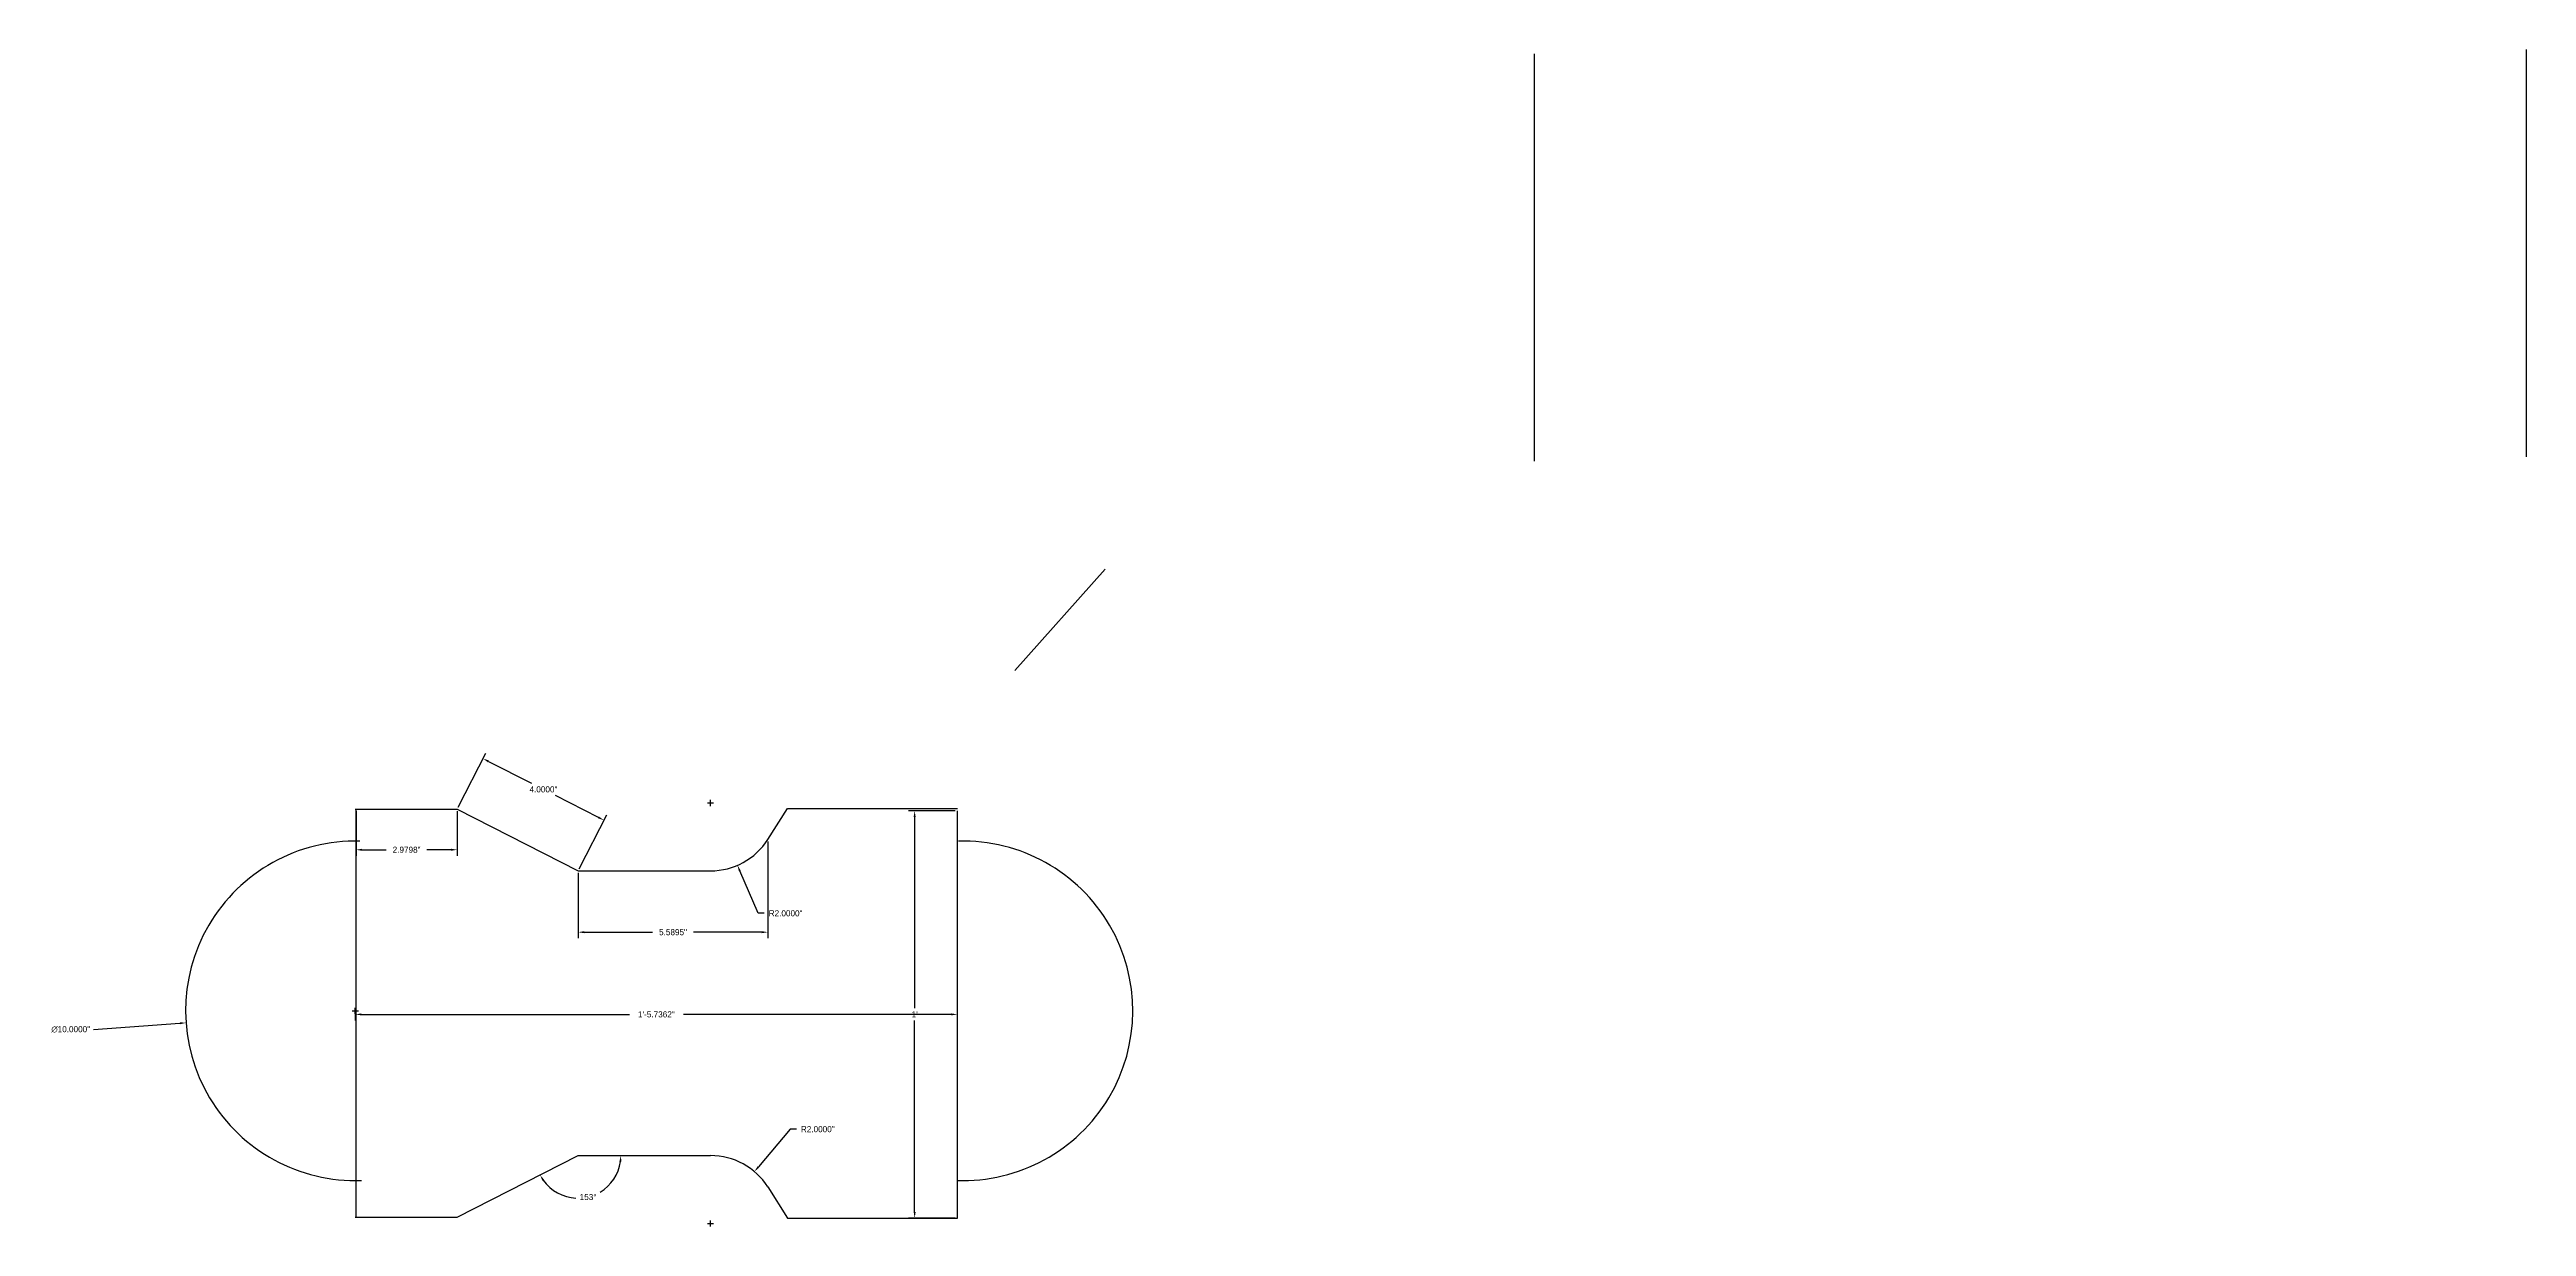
# Model space of a CAD drawing. Header units: inches. Extents: x 19.5 to 92.4, y 14.9 to 49.6.
import ezdxf

# ---------------------------------------------------------------- set-up
doc = ezdxf.new("R2010")
doc.units = ezdxf.units.IN
doc.header["$MEASUREMENT"] = 0
doc.dimstyles.get("Standard").update_dxf_attribs({"dimtxt": 0.18, "dimasz": 0.18, "dimexe": 0.18, "dimexo": 0.0625, "dimgap": 0.09, "dimtad": 0, "dimtih": 1, "dimtoh": 1, "dimdec": 4, "dimzin": 0, "dimdsep": 46, "dimlunit": 3, "dimtxsty": 'Standard', "dimcen": 0.09, "dimadec": 0, "dimazin": 0, "dimtfac": 1, "dimtdec": 4, "dimtofl": 0, "dimtmove": 0, "dimatfit": 3, "dimfxl": 1, "dimtolj": 1, "dimtzin": 0, "dimarcsym": 0})

# ---------------------------------------------------------------- blocks, each defined once
blk = doc.blocks.new('*D3')
at = {"color": 0, "lineweight": -2}
for p, q in [((28.387, 21.283), (28.567, 21.283)), ((28.477, 21.193), (28.477, 21.373)), ((20.768, 20.737), (23.31, 20.917))]:
    blk.add_line(p, q, dxfattribs=at)
at = {"color": 0}
blk.add_solid([(23.308, 20.947), (23.312, 20.887), (23.489, 20.93)], dxfattribs=at)
at = {"layer": 'Defpoints', "color": 0}
for p in [(33.464, 21.637), (23.489, 20.93)]:
    blk.add_point(p, dxfattribs=at)
at = {"color": 0, "insert": (20.093, 20.737), "char_height": 0.18, "attachment_point": 5}
blk.add_mtext('\\A1;∅10.0000"', dxfattribs=at)
blk = doc.blocks.new('*D5')
at = {"color": 0, "lineweight": -2}
for p, q in [((31.505, 27.28), (32.318, 28.876)), ((32.397, 28.634), (33.666, 27.988)), ((35.64, 26.981), (34.372, 27.628)), ((35.069, 25.464), (35.883, 27.06))]:
    blk.add_line(p, q, dxfattribs=at)
at = {"color": 0}
for points in [[(32.411, 28.661), (32.384, 28.607), (32.237, 28.716)], [(35.654, 27.008), (35.627, 26.955), (35.801, 26.9)]]:
    blk.add_solid(points, dxfattribs=at)
at = {"layer": 'Defpoints', "color": 0}
for p in [(31.477, 27.224), (35.801, 26.9), (35.041, 25.408)]:
    blk.add_point(p, dxfattribs=at)
at = {"color": 0, "insert": (34.019, 27.808), "char_height": 0.18, "attachment_point": 5}
blk.add_mtext('\\A1;4.0000"', dxfattribs=at)
blk = doc.blocks.new('*D6')
at = {"color": 0, "lineweight": -2}
for start, end in [(301.30404, 351.79586), (215.20414, 266.97977)]:
    blk.add_arc((35.041, 17.019), 1.258, start, end, dxfattribs=at)
at = {"color": 0}
for points in [[(36.256, 16.842), (36.316, 16.837), (36.299, 17.019)], [(33.987, 16.278), (34.038, 16.309), (33.92, 16.448)]]:
    blk.add_solid(points, dxfattribs=at)
at = {"layer": 'Defpoints', "color": 0}
for p in [(35.041, 17.019), (35.041, 17.019), (38.943, 17.019), (34.779, 15.788), (31.477, 15.203)]:
    blk.add_point(p, dxfattribs=at)
at = {"color": 0, "insert": (35.335, 15.796), "char_height": 0.18, "attachment_point": 5}
blk.add_mtext('\\A1;153°', dxfattribs=at)
blk = doc.blocks.new('*D7')
at = {"color": 0, "lineweight": -2}
for p, q in [((38.853, 27.408), (39.033, 27.408)), ((38.943, 27.318), (38.943, 27.498)), ((40.342, 24.157), (39.805, 25.406)), ((40.522, 24.157), (40.342, 24.157))]:
    blk.add_line(p, q, dxfattribs=at)
at = {"color": 0}
blk.add_solid([(39.832, 25.418), (39.777, 25.394), (39.734, 25.571)], dxfattribs=at)
at = {"layer": 'Defpoints', "color": 0}
for p in [(38.943, 27.408), (39.734, 25.571)]:
    blk.add_point(p, dxfattribs=at)
at = {"color": 0, "insert": (41.152, 24.157), "char_height": 0.18, "attachment_point": 5}
blk.add_mtext('\\A1;R2.0000"', dxfattribs=at)
blk = doc.blocks.new('*D9')
at = {"color": 0, "lineweight": -2}
for p, q in [((41.29, 17.795), (40.351, 16.684)), ((41.47, 17.795), (41.29, 17.795)), ((38.853, 15.019), (39.033, 15.019)), ((38.943, 14.929), (38.943, 15.109))]:
    blk.add_line(p, q, dxfattribs=at)
at = {"color": 0}
blk.add_solid([(40.328, 16.703), (40.374, 16.664), (40.234, 16.546)], dxfattribs=at)
at = {"layer": 'Defpoints', "color": 0}
for p in [(40.234, 16.546), (38.943, 15.019)]:
    blk.add_point(p, dxfattribs=at)
at = {"color": 0, "insert": (42.1, 17.795), "char_height": 0.18, "attachment_point": 5}
blk.add_mtext('\\A1;R2.0000"', dxfattribs=at)
blk = doc.blocks.new('*D14')
at = {"color": 0, "lineweight": -2}
for p, q in [((28.497, 27.162), (28.497, 25.849)), ((31.477, 27.162), (31.477, 25.849)), ((28.677, 26.029), (29.387, 26.029)), ((31.297, 26.029), (30.587, 26.029))]:
    blk.add_line(p, q, dxfattribs=at)
at = {"color": 0}
for points in [[(28.677, 26.059), (28.677, 25.999), (28.497, 26.029)], [(31.297, 26.059), (31.297, 25.999), (31.477, 26.029)]]:
    blk.add_solid(points, dxfattribs=at)
at = {"layer": 'Defpoints', "color": 0}
for p in [(28.497, 27.224), (31.477, 27.224), (31.477, 26.029)]:
    blk.add_point(p, dxfattribs=at)
at = {"color": 0, "insert": (29.987, 26.029), "char_height": 0.18, "attachment_point": 5}
blk.add_mtext('\\A1;2.9798"', dxfattribs=at)
blk = doc.blocks.new('*D15')
at = {"color": 0, "lineweight": -2}
for p, q in [((46.15, 27.178), (44.774, 27.178)), ((44.954, 26.998), (44.954, 21.358)), ((44.954, 15.358), (44.954, 20.998)), ((46.15, 15.178), (44.774, 15.178))]:
    blk.add_line(p, q, dxfattribs=at)
at = {"color": 0}
for points in [[(44.924, 26.998), (44.984, 26.998), (44.954, 27.178)], [(44.924, 15.358), (44.984, 15.358), (44.954, 15.178)]]:
    blk.add_solid(points, dxfattribs=at)
at = {"layer": 'Defpoints', "color": 0}
for p in [(44.954, 27.178), (46.213, 27.178), (46.213, 15.178)]:
    blk.add_point(p, dxfattribs=at)
at = {"color": 0, "insert": (44.954, 21.178), "char_height": 0.18, "attachment_point": 5}
blk.add_mtext("\\A1;1'", dxfattribs=at)
blk = doc.blocks.new('*D16')
at = {"color": 0, "lineweight": -2}
for p, q in [((28.477, 21.311), (28.477, 20.998)), ((28.657, 21.178), (36.55, 21.178)), ((46.033, 21.178), (38.14, 21.178)), ((46.213, 21.241), (46.213, 21.358))]:
    blk.add_line(p, q, dxfattribs=at)
at = {"color": 0}
for points in [[(28.657, 21.208), (28.657, 21.148), (28.477, 21.178)], [(46.033, 21.208), (46.033, 21.148), (46.213, 21.178)]]:
    blk.add_solid(points, dxfattribs=at)
at = {"layer": 'Defpoints', "color": 0}
for p in [(28.477, 21.373), (46.213, 21.178), (46.213, 21.178)]:
    blk.add_point(p, dxfattribs=at)
at = {"color": 0, "insert": (37.345, 21.178), "char_height": 0.18, "attachment_point": 5}
blk.add_mtext('\\A1;1\'-5.7362"', dxfattribs=at)
blk = doc.blocks.new('*D18')
at = {"color": 0, "lineweight": -2}
for p, q in [((40.63, 26.272), (40.63, 23.42)), ((35.041, 25.346), (35.041, 23.42)), ((35.221, 23.6), (37.236, 23.6)), ((40.45, 23.6), (38.436, 23.6))]:
    blk.add_line(p, q, dxfattribs=at)
at = {"color": 0}
for points in [[(35.221, 23.63), (35.221, 23.57), (35.041, 23.6)], [(40.45, 23.63), (40.45, 23.57), (40.63, 23.6)]]:
    blk.add_solid(points, dxfattribs=at)
at = {"layer": 'Defpoints', "color": 0}
for p in [(40.63, 26.334), (35.041, 25.408), (40.63, 23.6)]:
    blk.add_point(p, dxfattribs=at)
at = {"color": 0, "insert": (37.836, 23.6), "char_height": 0.18, "attachment_point": 5}
blk.add_mtext('\\A1;5.5895"', dxfattribs=at)

msp = doc.modelspace()

# ---------------------------------------------------------------- linework, layer by layer
for p, q in [((63.21682, 37.48286), (63.21682, 49.48286)), ((92.43526, 37.60906), (92.43526, 49.60906)), ((50.5687, 34.29499), (47.90538, 31.31057)), ((28.47681, 27.22417), (31.47681, 27.22417)), ((28.49704, 15.20791), (28.49704, 27.20791)), ((31.47681, 27.22417), (35.04084, 25.4082)), ((40.63032, 26.33409), (41.21297, 27.24926)), ((41.21297, 27.24926), (46.21297, 27.24926)), ((46.21297, 15.17801), (46.21297, 27.17801)), ((35.04084, 25.4082), (38.94322, 25.4082)), ((31.47681, 15.2031), (35.04084, 17.01907)), ((35.04084, 17.01907), (38.94322, 17.01907)), ((40.63032, 16.09318), (41.21297, 15.17801)), ((28.47681, 15.2031), (31.47681, 15.2031)), ((41.21297, 15.17801), (46.21297, 15.17801))]:
    msp.add_line(p, q)
for centre, radius, start, end in [((28.47681, 21.28337), 5, 88.4832975, 272.0735763), ((38.94322, 27.4082), 2, 270, 327.5166381), ((46.38041, 21.28337), 5, 267.9264237, 91.5167025), ((38.94322, 15.01907), 2, 32.4833619, 90)]:
    msp.add_arc(centre, radius, start, end)

# ---------------------------------------------------------------- dimensions: what is measured, and where the dimension line sits
dim = msp.add_aligned_dim(p1=(31.47681, 27.22417), p2=(35.04084, 25.4082), distance=1.67397, dimstyle='Standard')
dim.commit()
dim.dimension.update_dxf_attribs({"geometry": '*D5', "text_midpoint": (34.01879, 27.8077)})
for base, p1, p2, picture, middle in [((31.47681, 26.0293), (28.49704, 27.22417), (31.47681, 27.22417), '*D14', (29.98693, 26.0293)), ((40.63032, 23.60001), (35.04084, 25.4082), (40.63032, 26.33409), '*D18', (37.83558, 23.60001)), ((46.21297, 21.17801), (28.47681, 21.37337), (46.21297, 21.17801), '*D16', (37.34489, 21.17801))]:
    dim = msp.add_linear_dim(base=base, p1=p1, p2=p2, dimstyle='Standard')
    dim.commit()
    dim.dimension.update_dxf_attribs({"geometry": picture, "text_midpoint": middle})
for center, mpoint, picture, middle in [((38.94322, 27.4082), (39.73373, 25.57106), '*D7', (41.15235, 24.15661)), ((38.94322, 15.01907), (40.23444, 16.5464), '*D9', (42.09998, 17.79495))]:
    dim = msp.add_radius_dim(center=center, mpoint=mpoint, dimstyle='Standard')
    dim.commit()
    dim.dimension.update_dxf_attribs({"geometry": picture, "text_midpoint": middle, "dimtype": 164})
dim = msp.add_linear_dim(base=(44.95413, 27.17801), p1=(46.21297, 15.17801), p2=(46.21297, 27.17801), angle=90, dimstyle='Standard')
dim.commit()
dim.dimension.update_dxf_attribs({"geometry": '*D15', "text_midpoint": (44.95413, 21.17801)})
dim = msp.add_diameter_dim_2p(p1=(33.46428, 21.63715), p2=(23.48934, 20.9296), dimstyle='Standard')
dim.commit()
dim.dimension.update_dxf_attribs({"geometry": '*D3', "text_midpoint": (20.76812, 20.73658), "dimtype": 163})
dim = msp.add_angular_dim_2l(base=(34.77925, 15.78841), line1=((35.04084, 17.01907), (38.94322, 17.01907)), line2=((31.47681, 15.2031), (35.04084, 17.01907)), dimstyle='Standard')
dim.commit()
dim.dimension.update_dxf_attribs({"geometry": '*D6', "text_midpoint": (35.33455, 15.79568)})

doc.saveas('drawing.dxf')
